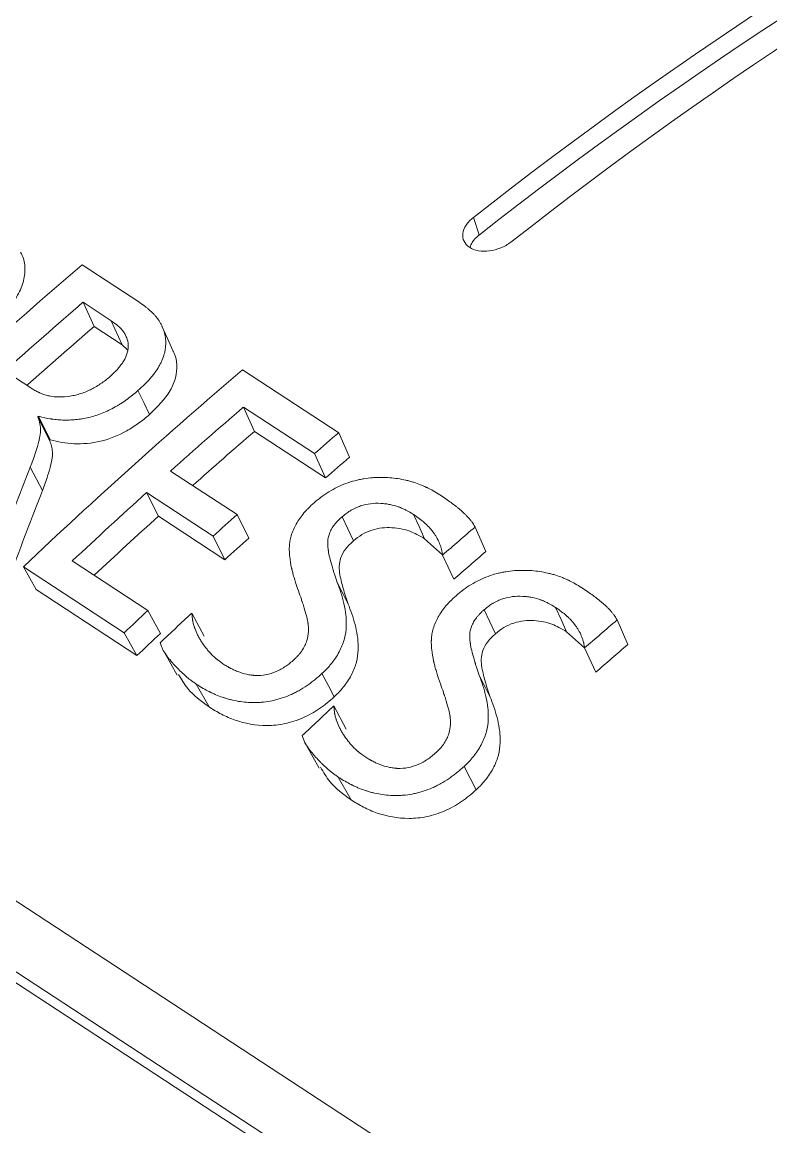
# Model space of a CAD drawing. Header units: inches. Extents: x 1531 to 2581, y 452 to 704.
# Drawn here: x 1723.27 to 1729.43, y 517.37 to 526.47 of the extents above; entities that cross this region are included whole.
import ezdxf

# ---------------------------------------------------------------- set-up
doc = ezdxf.new("R2010")
doc.units = ezdxf.units.IN
doc.header["$LTSCALE"] = 15

msp = doc.modelspace()

# ---------------------------------------------------------------- linework, layer by layer
at = {"color": 7, "linetype": 'Continuous', "lineweight": 15}
for p, q in [((1712.1553, 526.4684), (1731.3341, 513.9175)), ((1730.9937, 513.5582), (1711.8149, 526.1092)), ((1731.1157, 513.3878), (1711.9369, 525.9387)), ((1726.9816, 524.8596), (1727.0309, 524.7169)), ((1723.7605, 524.4705), (1724.2271, 524.1652)), ((1723.9991, 524.0107), (1723.7672, 524.1624)), ((1723.8583, 523.9623), (1723.7672, 524.1624)), ((1724.0902, 523.8105), (1723.8583, 523.9623)), ((1724.0902, 523.8105), (1723.9991, 524.0107)), ((1724.1343, 523.7717), (1724.0902, 523.8105)), ((1723.1245, 523.5974), (1723.3535, 523.4475)), ((1725.0809, 523.6065), (1725.8731, 523.0881)), ((1723.4003, 523.2235), (1723.4979, 523.0292)), ((1725.6722, 522.9157), (1725.0875, 523.2984)), ((1725.0875, 523.2984), (1725.1786, 523.0983)), ((1723.3944, 523.2183), (1723.4921, 523.0239)), ((1725.7633, 522.7156), (1725.1786, 523.0983)), ((1725.8731, 523.0881), (1725.9625, 522.8865)), ((1725.6722, 522.9157), (1725.7633, 522.7156)), ((1723.3331, 522.8033), (1723.4333, 522.6112)), ((1724.489, 522.7728), (1725.036, 522.4148)), ((1724.8378, 522.2368), (1724.2908, 522.5947)), ((1724.2908, 522.5947), (1724.3887, 522.4006)), ((1725.036, 522.4148), (1725.1322, 522.2191)), ((1724.9357, 522.0426), (1724.3887, 522.4006)), ((1727.0854, 522.1099), (1726.9957, 522.3113)), ((1724.8378, 522.2368), (1724.9357, 522.0426)), ((1726.7277, 522.0822), (1726.58, 522.2147)), ((1726.8201, 521.8815), (1726.7282, 522.0809)), ((1724.1063, 521.4408), (1723.2763, 521.9839)), ((1723.2763, 521.9839), (1723.3811, 521.7961)), ((1723.679, 522.0319), (1724.3014, 521.6245)), ((1724.211, 521.253), (1723.3811, 521.7961)), ((1724.3014, 521.6245), (1724.4045, 521.4352)), ((1724.7657, 521.4128), (1724.6637, 521.6032)), ((1728.2548, 521.3446), (1728.1652, 521.546)), ((1724.1063, 521.4408), (1724.211, 521.253)), ((1727.8971, 521.3169), (1727.7494, 521.4494)), ((1727.9896, 521.1162), (1727.8976, 521.3156)), ((1724.8052, 520.8297), (1724.7003, 521.0174)), ((1725.9351, 520.6475), (1725.8332, 520.8379)), ((1725.9747, 520.0644), (1725.8697, 520.2521))]:
    msp.add_line(p, q, dxfattribs=at)
at = {"color": 7, "linetype": 'Continuous', "lineweight": 15, "flags": 128}
for points in [[(1724.5081, 523.764), (1724.4629, 523.8652), (1724.4177, 523.9665)], [(1724.2201, 523.4351), (1724.2668, 523.336), (1724.3136, 523.237)], [(1723.4003, 523.2235), (1723.3995, 523.2229), (1723.3988, 523.2222), (1723.3981, 523.2216), (1723.3973, 523.2209), (1723.3966, 523.2202), (1723.3959, 523.2196), (1723.3952, 523.2189), (1723.3944, 523.2183)], [(1723.4979, 523.0292), (1723.4972, 523.0285), (1723.4964, 523.0278), (1723.4957, 523.0272), (1723.495, 523.0265), (1723.4943, 523.0259), (1723.4935, 523.0252), (1723.4928, 523.0246), (1723.4921, 523.0239)], [(1726.58, 522.2147), (1726.5345, 522.3148), (1726.4891, 522.415)], [(1725.9941, 522.1977), (1725.9475, 522.2969), (1725.9009, 522.3961)], [(1725.9578, 521.6598), (1725.9096, 521.7576), (1725.8615, 521.8554)], [(1727.1636, 521.4324), (1727.117, 521.5316), (1727.0704, 521.6308)], [(1727.7494, 521.4494), (1727.704, 521.5495), (1727.6585, 521.6497)], [(1724.4388, 521.2786), (1724.4908, 521.1849), (1724.5428, 521.0912)], [(1725.8361, 520.9135), (1725.7857, 521.0092), (1725.7353, 521.1049)], [(1727.1272, 520.8945), (1727.079, 520.9923), (1727.0309, 521.0901)], [(1725.6082, 520.5133), (1725.6602, 520.4196), (1725.7122, 520.3259)], [(1727.0056, 520.1482), (1726.9552, 520.2439), (1726.9047, 520.3396)]]:
    msp.add_lwpolyline(points, dxfattribs=at)
at = {"color": 7, "linetype": 'Continuous', "lineweight": 15}
for centre, radius, start, end in [((1748.8463, 497.0547), 35.372, 106.81765, 128.18004), ((1748.7707, 497.0708), 35.1699, 106.81766, 128.18004), ((1749.1556, 496.8523), 35.372, 106.81765, 128.18004), ((1754.1149, 488.8976), 46.7635, 130.47414, 133.44781), ((1754.0384, 489.087), 46.3318, 130.79531, 131.85355), ((1753.8526, 489.2076), 45.9081, 130.79517, 131.71123), ((1755.4353, 488.0336), 46.7635, 130.47414, 133.44781), ((1755.343, 488.2411), 46.3078, 130.79515, 131.78074), ((1755.1605, 488.3578), 45.8892, 130.79505, 131.63756), ((1755.5955, 488.2423), 45.8001, 130.46318, 130.79425), ((1755.4882, 488.2717), 45.4967, 130.46348, 130.79392), ((1755.9448, 487.5714), 47.2082, 132.10714, 133.11617), ((1756.1825, 487.5544), 46.7478, 131.77957, 132.10606), ((1755.7489, 487.7019), 46.7703, 132.10691, 132.98807), ((1756.8132, 487.4111), 45.9032, 130.50937, 130.95003), ((1756.0244, 487.6434), 46.3661, 131.77965, 132.10603), ((1756.6511, 487.5044), 45.5156, 130.50943, 130.95006), ((1756.8668, 486.8428), 47.6474, 133.11511, 133.43744), ((1757.0305, 486.7613), 47.5559, 132.89089, 133.32115), ((1757.9826, 486.6458), 45.9032, 130.50937, 130.95003), ((1756.6829, 486.9598), 47.2276, 133.11506, 133.43749), ((1757.8205, 486.7391), 45.5156, 130.50943, 130.95006), ((1758.1999, 485.996), 47.5559, 132.89089, 133.32115)]:
    msp.add_arc(centre, radius, start, end, dxfattribs=at)
for points, knots in [([(1726.9816, 524.8596), (1726.97, 524.8498), (1726.9468, 524.8303), (1726.9122, 524.7864), (1726.8888, 524.7278), (1726.899, 524.6622), (1726.9452, 524.6111), (1727.0205, 524.5827), (1727.1132, 524.5809), (1727.1934, 524.6023), (1727.2522, 524.6303), (1727.278, 524.6482), (1727.291, 524.6572)], [0, 0, 0, 0, 0.0630544, 0.1256976, 0.2502842, 0.375155, 0.5000259, 0.6248968, 0.7497676, 0.8740928, 0.9366151, 1, 1, 1, 1]), ([(1726.9555, 524.6128), (1726.9596, 524.627), (1726.9706, 524.6643), (1727.0079, 524.6968), (1727.0309, 524.7169)], [0, 0, 0, 0, 0.380702, 1, 1, 1, 1]), ([(1723.2521, 524.5745), (1723.2573, 524.5659), (1723.2809, 524.5266), (1723.293, 524.4423), (1723.2808, 524.3257), (1723.207, 524.1637), (1723.098, 524.0563), (1723.0254, 523.9847)], [0, 0, 0, 0, 0.052475, 0.239467, 0.429698, 0.620343, 1, 1, 1, 1]), ([(1724.2271, 524.1652), (1724.2452, 524.1528), (1724.2612, 524.1413), (1724.282, 524.1256), (1724.2884, 524.1206), (1724.2972, 524.1134), (1724.3, 524.1111), (1724.3041, 524.1077), (1724.3054, 524.1066), (1724.3079, 524.1044), (1724.3086, 524.1038), (1724.3241, 524.0901), (1724.3368, 524.0779), (1724.3541, 524.0596), (1724.3596, 524.0535), (1724.3699, 524.0413), (1724.3744, 524.0358), (1724.3895, 524.0158), (1724.3986, 524.0021), (1724.4106, 523.9808), (1724.4143, 523.9735), (1724.4213, 523.9589), (1724.4243, 523.9519), (1724.4337, 523.9279), (1724.4386, 523.9118), (1724.444, 523.8877), (1724.4454, 523.8796), (1724.4476, 523.8635), (1724.4483, 523.8562), (1724.4506, 523.8121), (1724.4468, 523.7768), (1724.4328, 523.7237), (1724.4268, 523.7059), (1724.4156, 523.6793), (1724.4115, 523.6704), (1724.4027, 523.6526), (1724.3976, 523.6432), (1724.3832, 523.6181), (1724.3721, 523.6012), (1724.3531, 523.5752), (1724.3464, 523.5665), (1724.3323, 523.549), (1724.3244, 523.5396), (1724.3096, 523.5227), (1724.302, 523.5144), (1724.2904, 523.5021), (1724.2865, 523.498), (1724.2805, 523.492), (1724.2786, 523.49), (1724.2746, 523.486), (1724.2719, 523.4834), (1724.2597, 523.4715), (1724.2429, 523.4558), (1724.2201, 523.4351)], [0, 0, 0, 0, 0.0625, 0.0625, 0.09375, 0.09375, 0.109375, 0.109375, 0.117188, 0.117188, 0.125, 0.125, 0.1875, 0.1875, 0.21875, 0.21875, 0.25, 0.25, 0.3125, 0.3125, 0.34375, 0.34375, 0.375, 0.375, 0.4375, 0.4375, 0.46875, 0.46875, 0.5, 0.5, 0.625, 0.625, 0.6875, 0.6875, 0.71875, 0.71875, 0.75, 0.75, 0.8125, 0.8125, 0.84375, 0.84375, 0.875, 0.875, 0.90625, 0.90625, 0.921875, 0.921875, 0.929688, 0.929688, 0.9375, 0.9375, 1, 1, 1, 1]), ([(1723.9991, 524.0107), (1724.0227, 523.9942), (1724.0402, 523.9811), (1724.0523, 523.9708), (1724.0537, 523.9696), (1724.0558, 523.9678), (1724.0568, 523.9669), (1724.0599, 523.9641), (1724.0619, 523.9623), (1724.0678, 523.9567), (1724.0716, 523.953), (1724.0825, 523.9416), (1724.0892, 523.9338), (1724.0982, 523.9218), (1724.1019, 523.9167), (1724.108, 523.9076), (1724.1108, 523.9029), (1724.1187, 523.889), (1724.1232, 523.8796), (1724.1342, 523.8512), (1724.1382, 523.8318), (1724.1393, 523.8069), (1724.1394, 523.8009), (1724.139, 523.7899), (1724.1385, 523.7844), (1724.1365, 523.7678), (1724.1343, 523.7567), (1724.1249, 523.7232), (1724.115, 523.7008), (1724.0948, 523.6669), (1724.088, 523.6569), (1724.0719, 523.6352), (1724.0631, 523.6243), (1724.0509, 523.6106), (1724.0496, 523.6091), (1724.0456, 523.6048), (1724.0435, 523.6025), (1724.037, 523.5957), (1724.0323, 523.5909), (1724.0171, 523.5759), (1724.0055, 523.565), (1723.9925, 523.5532)], [0, 0, 0, 0, 0.125, 0.125, 0.132812, 0.132812, 0.140625, 0.140625, 0.15625, 0.15625, 0.1875, 0.1875, 0.25, 0.25, 0.28125, 0.28125, 0.3125, 0.3125, 0.375, 0.375, 0.5, 0.5, 0.53125, 0.53125, 0.5625, 0.5625, 0.625, 0.625, 0.75, 0.75, 0.8125, 0.8125, 0.875, 0.875, 0.890625, 0.890625, 0.90625, 0.90625, 0.9375, 0.9375, 1, 1, 1, 1]), ([(1724.5059, 523.7629), (1724.5099, 523.7563), (1724.5307, 523.7216), (1724.5436, 523.6471), (1724.5346, 523.5426), (1724.4756, 523.3975), (1724.3785, 523.3013), (1724.3136, 523.237)], [0, 0, 0, 0, 0.045559, 0.23684, 0.429922, 0.61916, 1, 1, 1, 1]), ([(1723.9925, 523.5532), (1723.9771, 523.5399), (1723.9646, 523.5295), (1723.9527, 523.5201), (1723.9509, 523.5187), (1723.9452, 523.5144), (1723.9422, 523.5122), (1723.9332, 523.5055), (1723.9268, 523.5011), (1723.9068, 523.4874), (1723.8919, 523.4778), (1723.8642, 523.4611), (1723.8508, 523.4536), (1723.8251, 523.4405), (1723.8105, 523.4338), (1723.7812, 523.4217), (1723.7659, 523.4162), (1723.7342, 523.4059), (1723.72, 523.4019), (1723.69, 523.3946), (1723.675, 523.3915), (1723.6, 523.3794), (1723.5441, 523.3801), (1723.4832, 523.3924), (1723.4778, 523.3937), (1723.4657, 523.3968), (1723.4596, 523.3985), (1723.4413, 523.4042), (1723.4291, 523.4086), (1723.4138, 523.415), (1723.4122, 523.4157), (1723.4075, 523.4178), (1723.405, 523.419), (1723.3976, 523.4225), (1723.3925, 523.4251), (1723.3767, 523.4336), (1723.3654, 523.4401), (1723.3535, 523.4475)], [0, 0, 0, 0, 0.0625, 0.0625, 0.078125, 0.078125, 0.09375, 0.09375, 0.125, 0.125, 0.1875, 0.1875, 0.25, 0.25, 0.3125, 0.3125, 0.375, 0.375, 0.4375, 0.4375, 0.5, 0.5, 0.75, 0.75, 0.78125, 0.78125, 0.8125, 0.8125, 0.875, 0.875, 0.890625, 0.890625, 0.90625, 0.90625, 0.9375, 0.9375, 1, 1, 1, 1]), ([(1724.2201, 523.4351), (1724.2032, 523.4205), (1724.1873, 523.4073), (1724.1649, 523.3894), (1724.1577, 523.3838), (1724.1472, 523.3758), (1724.1438, 523.3732), (1724.1387, 523.3695), (1724.1371, 523.3683), (1724.1338, 523.3659), (1724.1326, 523.365), (1724.1136, 523.3514), (1724.097, 523.3401), (1724.0724, 523.3243), (1724.0642, 523.3192), (1724.0481, 523.3095), (1724.041, 523.3053), (1723.9966, 523.2804), (1723.9608, 523.2632), (1723.9066, 523.2416), (1723.8885, 523.235), (1723.852, 523.2233), (1723.8327, 523.218), (1723.7978, 523.2095), (1723.7797, 523.2058), (1723.7516, 523.2012), (1723.742, 523.1998), (1723.7226, 523.1973), (1723.7148, 523.1964), (1723.6892, 523.194), (1723.6716, 523.1929), (1723.6444, 523.1922), (1723.6352, 523.1921), (1723.6212, 523.1922), (1723.6165, 523.1922), (1723.607, 523.1924), (1723.6015, 523.1925), (1723.5811, 523.1932), (1723.5644, 523.1944), (1723.539, 523.1969), (1723.5305, 523.1979), (1723.5175, 523.1996), (1723.5132, 523.2002), (1723.5067, 523.2011), (1723.5045, 523.2014), (1723.5002, 523.2021), (1723.4974, 523.2026), (1723.4705, 523.2069), (1723.4387, 523.2138), (1723.4003, 523.2235)], [0, 0, 0, 0, 0.0625, 0.0625, 0.09375, 0.09375, 0.109375, 0.109375, 0.117188, 0.117188, 0.125, 0.125, 0.1875, 0.1875, 0.21875, 0.21875, 0.25, 0.25, 0.375, 0.375, 0.4375, 0.4375, 0.5, 0.5, 0.5625, 0.5625, 0.59375, 0.59375, 0.625, 0.625, 0.6875, 0.6875, 0.71875, 0.71875, 0.734375, 0.734375, 0.75, 0.75, 0.8125, 0.8125, 0.84375, 0.84375, 0.859375, 0.859375, 0.867188, 0.867188, 0.875, 0.875, 1, 1, 1, 1]), ([(1723.4979, 523.0292), (1723.5292, 523.0215), (1723.5919, 523.0061), (1723.727, 522.9924), (1723.9112, 523.0057), (1724.0962, 523.0808), (1724.2266, 523.1645), (1724.2846, 523.2128), (1724.3136, 523.237)], [0, 0, 0, 0, 0.125376, 0.250694, 0.500229, 0.7494, 0.874682, 1, 1, 1, 1]), ([(1723.3944, 523.2183), (1723.3983, 523.2085), (1723.4016, 523.1998), (1723.4056, 523.1884), (1723.4067, 523.1849), (1723.4082, 523.1799), (1723.4087, 523.1783), (1723.4095, 523.1753), (1723.4097, 523.1744), (1723.4121, 523.1648), (1723.4136, 523.1568), (1723.4153, 523.1445), (1723.4157, 523.1403), (1723.4165, 523.1319), (1723.4168, 523.127), (1723.4175, 523.1087), (1723.4167, 523.0926), (1723.4135, 523.0664), (1723.412, 523.0573), (1723.4094, 523.0432), (1723.4084, 523.0384), (1723.4069, 523.031), (1723.4063, 523.0285), (1723.4054, 523.0248), (1723.4052, 523.0235), (1723.4046, 523.021), (1723.4042, 523.0193), (1723.3912, 522.9657), (1723.3675, 522.894), (1723.3331, 522.8033)], [0, 0, 0, 0, 0.0625, 0.0625, 0.09375, 0.09375, 0.109375, 0.109375, 0.125, 0.125, 0.1875, 0.1875, 0.21875, 0.21875, 0.25, 0.25, 0.375, 0.375, 0.4375, 0.4375, 0.46875, 0.46875, 0.484375, 0.484375, 0.492188, 0.492188, 0.5, 0.5, 1, 1, 1, 1]), ([(1723.4333, 522.6112), (1723.448, 522.6516), (1723.4741, 522.7231), (1723.5062, 522.8297), (1723.5189, 522.9134), (1723.5099, 522.9791), (1723.498, 523.009), (1723.4921, 523.0239)], [0, 0, 0, 0, 0.282592, 0.500329, 0.749943, 0.874947, 1, 1, 1, 1]), ([(1725.6695, 522.5109), (1725.6824, 522.5217), (1725.6937, 522.5311), (1725.7084, 522.5431), (1725.713, 522.5467), (1725.7192, 522.5516), (1725.7212, 522.5531), (1725.725, 522.556), (1725.7261, 522.5569), (1725.7479, 522.5732), (1725.7699, 522.588), (1725.8379, 522.6295), (1725.8844, 522.6521), (1725.957, 522.6789), (1725.9815, 522.6866), (1726.0185, 522.6964), (1726.0309, 522.6994), (1726.0496, 522.7034), (1726.0559, 522.7047), (1726.0684, 522.707), (1726.0753, 522.7082), (1726.1037, 522.7129), (1726.1272, 522.7157), (1726.1636, 522.7184), (1726.176, 522.7191), (1726.1947, 522.7198), (1726.201, 522.7199), (1726.2137, 522.7201), (1726.2209, 522.7201), (1726.272, 522.72), (1726.3167, 522.7165), (1726.3827, 522.7064), (1726.4046, 522.7022), (1726.4371, 522.6947), (1726.4479, 522.692), (1726.464, 522.6876), (1726.4694, 522.6861), (1726.4801, 522.683), (1726.4862, 522.6811), (1726.5089, 522.674), (1726.5274, 522.6674), (1726.5559, 522.656), (1726.5655, 522.6519), (1726.58, 522.6455), (1726.5849, 522.6433), (1726.5923, 522.6399), (1726.5947, 522.6388), (1726.5997, 522.6364), (1726.6029, 522.6349), (1726.6325, 522.6206), (1726.6665, 522.6014), (1726.7065, 522.5763)], [0, 0, 0, 0, 0.03125, 0.03125, 0.046875, 0.046875, 0.054688, 0.054688, 0.0625, 0.0625, 0.125, 0.125, 0.25, 0.25, 0.3125, 0.3125, 0.34375, 0.34375, 0.359375, 0.359375, 0.375, 0.375, 0.4375, 0.4375, 0.46875, 0.46875, 0.484375, 0.484375, 0.5, 0.5, 0.625, 0.625, 0.6875, 0.6875, 0.71875, 0.71875, 0.734375, 0.734375, 0.75, 0.75, 0.8125, 0.8125, 0.84375, 0.84375, 0.859375, 0.859375, 0.867188, 0.867188, 0.875, 0.875, 1, 1, 1, 1]), ([(1725.5339, 521.8064), (1725.5226, 521.8392), (1725.5129, 521.8694), (1725.5007, 521.9109), (1725.4971, 521.9242), (1725.4921, 521.943), (1725.4906, 521.9491), (1725.4884, 521.9581), (1725.4877, 521.961), (1725.4867, 521.9654), (1725.4864, 521.9668), (1725.4857, 521.9697), (1725.4856, 521.9704), (1725.4778, 522.0057), (1725.4725, 522.0369), (1725.4679, 522.0809), (1725.4668, 522.0951), (1725.4661, 522.1157), (1725.466, 522.1225), (1725.466, 522.1324), (1725.466, 522.1357), (1725.4662, 522.1422), (1725.4662, 522.1446), (1725.4671, 522.1645), (1725.4687, 522.1801), (1725.4736, 522.2105), (1725.4768, 522.2244), (1725.4864, 522.2559), (1725.493, 522.2735), (1725.5067, 522.3054), (1725.5141, 522.3204), (1725.532, 522.352), (1725.5418, 522.3675), (1725.5631, 522.3978), (1725.5739, 522.4118), (1725.5933, 522.4347), (1725.5998, 522.4421), (1725.6097, 522.4529), (1725.6129, 522.4564), (1725.6179, 522.4616), (1725.6195, 522.4633), (1725.6228, 522.4667), (1725.6249, 522.4689), (1725.6357, 522.4798), (1725.6502, 522.4934), (1725.6695, 522.5109)], [0, 0, 0, 0, 0.125, 0.125, 0.1875, 0.1875, 0.21875, 0.21875, 0.234375, 0.234375, 0.242188, 0.242188, 0.25, 0.25, 0.375, 0.375, 0.4375, 0.4375, 0.46875, 0.46875, 0.484375, 0.484375, 0.5, 0.5, 0.5625, 0.5625, 0.625, 0.625, 0.6875, 0.6875, 0.75, 0.75, 0.8125, 0.8125, 0.875, 0.875, 0.90625, 0.90625, 0.921875, 0.921875, 0.929688, 0.929688, 0.9375, 0.9375, 1, 1, 1, 1]), ([(1726.4891, 522.415), (1726.4678, 522.4285), (1726.447, 522.4404), (1726.4166, 522.4558), (1726.4066, 522.4605), (1726.3918, 522.4669), (1726.3869, 522.469), (1726.3796, 522.4719), (1726.3772, 522.4728), (1726.3724, 522.4747), (1726.3705, 522.4754), (1726.3444, 522.4848), (1726.3205, 522.4915), (1726.2837, 522.4989), (1726.2713, 522.5009), (1726.2523, 522.5033), (1726.246, 522.504), (1726.2332, 522.5052), (1726.2276, 522.5056), (1726.1618, 522.5094), (1726.1069, 522.5027), (1726.0397, 522.4806), (1726.0262, 522.4753), (1726.0059, 522.466), (1725.9991, 522.4627), (1725.9889, 522.4573), (1725.9855, 522.4555), (1725.9787, 522.4517), (1725.9744, 522.4492), (1725.9522, 522.4362), (1725.9285, 522.419), (1725.9009, 522.3961)], [0, 0, 0, 0, 0.125, 0.125, 0.1875, 0.1875, 0.21875, 0.21875, 0.234375, 0.234375, 0.25, 0.25, 0.375, 0.375, 0.4375, 0.4375, 0.46875, 0.46875, 0.5, 0.5, 0.75, 0.75, 0.8125, 0.8125, 0.84375, 0.84375, 0.859375, 0.859375, 0.875, 0.875, 1, 1, 1, 1]), ([(1726.7065, 522.5763), (1726.7405, 522.5539), (1726.7711, 522.5326), (1726.8118, 522.5027), (1726.8246, 522.493), (1726.8424, 522.479), (1726.8481, 522.4744), (1726.8564, 522.4676), (1726.8591, 522.4654), (1726.8631, 522.4621), (1726.8644, 522.4609), (1726.867, 522.4587), (1726.8677, 522.4581), (1726.8839, 522.4442), (1726.897, 522.4324), (1726.9146, 522.4154), (1726.9202, 522.4099), (1726.9281, 522.4018), (1726.9306, 522.3991), (1726.9343, 522.3952), (1726.9356, 522.3939), (1726.9379, 522.3912), (1726.9388, 522.3904), (1726.9463, 522.3819), (1726.9519, 522.3754), (1726.9596, 522.3661), (1726.962, 522.3631), (1726.9666, 522.3572), (1726.9691, 522.3539), (1726.9778, 522.3421), (1726.9861, 522.3287), (1726.9957, 522.3113)], [0, 0, 0, 0, 0.25, 0.25, 0.375, 0.375, 0.4375, 0.4375, 0.46875, 0.46875, 0.484375, 0.484375, 0.5, 0.5, 0.625, 0.625, 0.6875, 0.6875, 0.71875, 0.71875, 0.734375, 0.734375, 0.75, 0.75, 0.8125, 0.8125, 0.84375, 0.84375, 0.875, 0.875, 1, 1, 1, 1]), ([(1726.7282, 522.0809), (1726.7264, 522.0925), (1726.7247, 522.1026), (1726.7222, 522.1155), (1726.7214, 522.1194), (1726.7203, 522.1248), (1726.7199, 522.1265), (1726.7191, 522.1297), (1726.7188, 522.1307), (1726.7164, 522.14), (1726.714, 522.1478), (1726.7097, 522.16), (1726.7082, 522.1642), (1726.7049, 522.1727), (1726.7028, 522.1777), (1726.6947, 522.1969), (1726.6871, 522.2121), (1726.6741, 522.2345), (1726.6695, 522.2419), (1726.6622, 522.2528), (1726.6597, 522.2565), (1726.6545, 522.2638), (1726.6516, 522.2677), (1726.6394, 522.284), (1726.6285, 522.2969), (1726.6104, 522.3163), (1726.604, 522.3228), (1726.5941, 522.3324), (1726.5908, 522.3356), (1726.5856, 522.3405), (1726.5839, 522.3421), (1726.5803, 522.3453), (1726.5781, 522.3473), (1726.5554, 522.3677), (1726.5262, 522.3898), (1726.4891, 522.415)], [0, 0, 0, 0, 0.0625, 0.0625, 0.09375, 0.09375, 0.109375, 0.109375, 0.125, 0.125, 0.1875, 0.1875, 0.21875, 0.21875, 0.25, 0.25, 0.375, 0.375, 0.4375, 0.4375, 0.46875, 0.46875, 0.5, 0.5, 0.625, 0.625, 0.6875, 0.6875, 0.71875, 0.71875, 0.734375, 0.734375, 0.75, 0.75, 1, 1, 1, 1]), ([(1725.9009, 522.3961), (1725.8932, 522.3891), (1725.8869, 522.3834), (1725.8798, 522.3768), (1725.878, 522.375), (1725.8727, 522.3698), (1725.8701, 522.3671), (1725.8623, 522.359), (1725.8572, 522.3534), (1725.8473, 522.342), (1725.842, 522.3355), (1725.829, 522.3188), (1725.8212, 522.3071), (1725.8109, 522.289), (1725.8077, 522.2828), (1725.8017, 522.2703), (1725.7987, 522.2633), (1725.7919, 522.2455), (1725.7884, 522.2336), (1725.7849, 522.2153), (1725.784, 522.2092), (1725.783, 522.2), (1725.7828, 522.1969), (1725.7825, 522.1908), (1725.7824, 522.1871), (1725.7822, 522.1746), (1725.7826, 522.1638), (1725.784, 522.1465), (1725.7846, 522.1405), (1725.7857, 522.1313), (1725.7861, 522.1282), (1725.7867, 522.1234), (1725.7869, 522.1218), (1725.7874, 522.1186), (1725.7877, 522.1164), (1725.7927, 522.0829), (1725.8028, 522.0405), (1725.82, 521.9815), (1725.822, 521.9748), (1725.8251, 521.9645), (1725.8258, 521.9622), (1725.8273, 521.9574), (1725.828, 521.955), (1725.8318, 521.9427), (1725.8351, 521.9325), (1725.8454, 521.9011), (1725.8531, 521.8789), (1725.8615, 521.8554)], [0, 0, 0, 0, 0.03125, 0.03125, 0.046875, 0.046875, 0.0625, 0.0625, 0.09375, 0.09375, 0.125, 0.125, 0.1875, 0.1875, 0.21875, 0.21875, 0.25, 0.25, 0.3125, 0.3125, 0.34375, 0.34375, 0.359375, 0.359375, 0.375, 0.375, 0.4375, 0.4375, 0.46875, 0.46875, 0.484375, 0.484375, 0.492188, 0.492188, 0.5, 0.5, 0.75, 0.75, 0.78125, 0.78125, 0.796875, 0.796875, 0.8125, 0.8125, 0.875, 0.875, 1, 1, 1, 1]), ([(1725.9941, 522.1977), (1726.0167, 522.2157), (1726.062, 522.2517), (1726.1721, 522.3014), (1726.3164, 522.3141), (1726.4369, 522.2874), (1726.5215, 522.25), (1726.5595, 522.227), (1726.58, 522.2147)], [0, 0, 0, 0, 0.12523, 0.250286, 0.498841, 0.74902, 0.864801, 1, 1, 1, 1]), ([(1725.9578, 521.6598), (1725.9425, 521.7036), (1725.913, 521.7882), (1725.8846, 521.8972), (1725.8737, 521.9867), (1725.8858, 522.06), (1725.9209, 522.1213), (1725.9598, 522.1665), (1725.9828, 522.1874), (1725.9941, 522.1977)], [0, 0, 0, 0, 0.259181, 0.500504, 0.625593, 0.750259, 0.87491, 0.938138, 1, 1, 1, 1]), ([(1726.839, 521.7456), (1726.8518, 521.7564), (1726.8631, 521.7658), (1726.8779, 521.7778), (1726.8824, 521.7814), (1726.8887, 521.7863), (1726.8906, 521.7878), (1726.8944, 521.7907), (1726.8955, 521.7916), (1726.9174, 521.8079), (1726.9393, 521.8226), (1727.0073, 521.8642), (1727.0539, 521.8868), (1727.1265, 521.9136), (1727.1509, 521.9213), (1727.1879, 521.9311), (1727.2003, 521.9341), (1727.2191, 521.9381), (1727.2253, 521.9394), (1727.2378, 521.9417), (1727.2447, 521.9429), (1727.2732, 521.9476), (1727.2967, 521.9504), (1727.3331, 521.9531), (1727.3454, 521.9538), (1727.3642, 521.9545), (1727.3705, 521.9546), (1727.3832, 521.9548), (1727.3903, 521.9548), (1727.4414, 521.9547), (1727.4861, 521.9512), (1727.5522, 521.9411), (1727.574, 521.9369), (1727.6065, 521.9294), (1727.6173, 521.9267), (1727.6334, 521.9223), (1727.6388, 521.9208), (1727.6495, 521.9177), (1727.6556, 521.9158), (1727.6783, 521.9087), (1727.6969, 521.9021), (1727.7253, 521.8907), (1727.7349, 521.8866), (1727.7495, 521.8802), (1727.7544, 521.878), (1727.7617, 521.8746), (1727.7642, 521.8735), (1727.7691, 521.8711), (1727.7723, 521.8696), (1727.8019, 521.8553), (1727.8359, 521.8361), (1727.876, 521.811)], [0, 0, 0, 0, 0.03125, 0.03125, 0.046875, 0.046875, 0.054688, 0.054688, 0.0625, 0.0625, 0.125, 0.125, 0.25, 0.25, 0.3125, 0.3125, 0.34375, 0.34375, 0.359375, 0.359375, 0.375, 0.375, 0.4375, 0.4375, 0.46875, 0.46875, 0.484375, 0.484375, 0.5, 0.5, 0.625, 0.625, 0.6875, 0.6875, 0.71875, 0.71875, 0.734375, 0.734375, 0.75, 0.75, 0.8125, 0.8125, 0.84375, 0.84375, 0.859375, 0.859375, 0.867188, 0.867188, 0.875, 0.875, 1, 1, 1, 1]), ([(1725.508, 521.2225), (1725.5161, 521.2302), (1725.523, 521.2371), (1725.5317, 521.246), (1725.5344, 521.2488), (1725.5379, 521.2525), (1725.539, 521.2537), (1725.5411, 521.256), (1725.5417, 521.2566), (1725.5482, 521.264), (1725.5533, 521.27), (1725.563, 521.2827), (1725.5681, 521.2899), (1725.5805, 521.3085), (1725.5878, 521.3213), (1725.5972, 521.3412), (1725.6001, 521.348), (1725.6054, 521.3617), (1725.6081, 521.3696), (1725.6176, 521.4009), (1725.6221, 521.4262), (1725.6243, 521.4646), (1725.6242, 521.4775), (1725.623, 521.497), (1725.6224, 521.5035), (1725.6212, 521.5133), (1725.6207, 521.5165), (1725.62, 521.5214), (1725.6197, 521.5231), (1725.6192, 521.5264), (1725.6188, 521.5286), (1725.6126, 521.5624), (1725.6006, 521.6074), (1725.5801, 521.6715), (1725.5777, 521.6788), (1725.5741, 521.6901), (1725.5734, 521.6921), (1725.5718, 521.6968), (1725.571, 521.6992), (1725.567, 521.7113), (1725.5635, 521.7216), (1725.5522, 521.7545), (1725.5436, 521.7792), (1725.5339, 521.8064)], [0, 0, 0, 0, 0.03125, 0.03125, 0.046875, 0.046875, 0.054688, 0.054688, 0.0625, 0.0625, 0.09375, 0.09375, 0.125, 0.125, 0.1875, 0.1875, 0.21875, 0.21875, 0.25, 0.25, 0.375, 0.375, 0.4375, 0.4375, 0.46875, 0.46875, 0.484375, 0.484375, 0.492188, 0.492188, 0.5, 0.5, 0.75, 0.75, 0.78125, 0.78125, 0.796875, 0.796875, 0.8125, 0.8125, 0.875, 0.875, 1, 1, 1, 1]), ([(1725.8615, 521.8554), (1725.8686, 521.8366), (1725.8743, 521.8212), (1725.8796, 521.8064), (1725.8805, 521.8036), (1725.8823, 521.7986), (1725.8835, 521.7951), (1725.887, 521.7845), (1725.8894, 521.7774), (1725.8961, 521.7558), (1725.9004, 521.7413), (1725.9064, 521.7191), (1725.9083, 521.7117), (1725.9121, 521.6967), (1725.9137, 521.6898), (1725.9232, 521.6487), (1725.9287, 521.6168), (1725.9335, 521.5702), (1725.9346, 521.5549), (1725.9354, 521.5322), (1725.9355, 521.5247), (1725.9355, 521.5136), (1725.9355, 521.5099), (1725.9353, 521.5025), (1725.9352, 521.4995), (1725.9338, 521.4609), (1725.9288, 521.4272), (1725.9157, 521.3772), (1725.9104, 521.3606), (1725.8979, 521.3278), (1725.8912, 521.3123), (1725.8657, 521.2611), (1725.8451, 521.2286), (1725.814, 521.1885), (1725.8075, 521.1806), (1725.7975, 521.1688), (1725.7941, 521.165), (1725.789, 521.1592), (1725.7872, 521.1572), (1725.7837, 521.1534), (1725.7814, 521.1509), (1725.7704, 521.1391), (1725.7554, 521.1243), (1725.7353, 521.1049)], [0, 0, 0, 0, 0.0625, 0.0625, 0.078125, 0.078125, 0.09375, 0.09375, 0.125, 0.125, 0.1875, 0.1875, 0.21875, 0.21875, 0.25, 0.25, 0.375, 0.375, 0.4375, 0.4375, 0.46875, 0.46875, 0.484375, 0.484375, 0.5, 0.5, 0.625, 0.625, 0.6875, 0.6875, 0.75, 0.75, 0.875, 0.875, 0.90625, 0.90625, 0.921875, 0.921875, 0.929688, 0.929688, 0.9375, 0.9375, 1, 1, 1, 1]), ([(1727.876, 521.811), (1727.91, 521.7886), (1727.9405, 521.7673), (1727.9813, 521.7374), (1727.994, 521.7277), (1728.0118, 521.7137), (1728.0176, 521.7091), (1728.0258, 521.7023), (1728.0285, 521.7001), (1728.0325, 521.6968), (1728.0338, 521.6956), (1728.0364, 521.6934), (1728.0372, 521.6928), (1728.0533, 521.6789), (1728.0664, 521.6671), (1728.0841, 521.6501), (1728.0897, 521.6446), (1728.0975, 521.6365), (1728.1001, 521.6338), (1728.1038, 521.6299), (1728.105, 521.6286), (1728.1074, 521.6259), (1728.1082, 521.6251), (1728.1158, 521.6166), (1728.1214, 521.6101), (1728.129, 521.6008), (1728.1314, 521.5978), (1728.136, 521.5919), (1728.1385, 521.5886), (1728.1473, 521.5768), (1728.1556, 521.5634), (1728.1652, 521.546)], [0, 0, 0, 0, 0.25, 0.25, 0.375, 0.375, 0.4375, 0.4375, 0.46875, 0.46875, 0.484375, 0.484375, 0.5, 0.5, 0.625, 0.625, 0.6875, 0.6875, 0.71875, 0.71875, 0.734375, 0.734375, 0.75, 0.75, 0.8125, 0.8125, 0.84375, 0.84375, 0.875, 0.875, 1, 1, 1, 1]), ([(1726.7033, 521.0411), (1726.6921, 521.0739), (1726.6824, 521.1041), (1726.6702, 521.1456), (1726.6665, 521.1589), (1726.6616, 521.1777), (1726.66, 521.1838), (1726.6579, 521.1928), (1726.6572, 521.1957), (1726.6562, 521.2001), (1726.6558, 521.2015), (1726.6552, 521.2044), (1726.655, 521.2051), (1726.6472, 521.2404), (1726.642, 521.2716), (1726.6373, 521.3156), (1726.6363, 521.3298), (1726.6355, 521.3504), (1726.6354, 521.3572), (1726.6354, 521.3671), (1726.6355, 521.3704), (1726.6356, 521.3769), (1726.6357, 521.3793), (1726.6365, 521.3992), (1726.6381, 521.4148), (1726.6431, 521.4452), (1726.6462, 521.4591), (1726.6559, 521.4906), (1726.6624, 521.5082), (1726.6761, 521.5401), (1726.6835, 521.5551), (1726.7014, 521.5867), (1726.7112, 521.6022), (1726.7325, 521.6325), (1726.7433, 521.6465), (1726.7628, 521.6694), (1726.7693, 521.6768), (1726.7791, 521.6876), (1726.7824, 521.6911), (1726.7873, 521.6963), (1726.789, 521.698), (1726.7923, 521.7014), (1726.7944, 521.7036), (1726.8051, 521.7145), (1726.8196, 521.7281), (1726.839, 521.7456)], [0, 0, 0, 0, 0.125, 0.125, 0.1875, 0.1875, 0.21875, 0.21875, 0.234375, 0.234375, 0.242188, 0.242188, 0.25, 0.25, 0.375, 0.375, 0.4375, 0.4375, 0.46875, 0.46875, 0.484375, 0.484375, 0.5, 0.5, 0.5625, 0.5625, 0.625, 0.625, 0.6875, 0.6875, 0.75, 0.75, 0.8125, 0.8125, 0.875, 0.875, 0.90625, 0.90625, 0.921875, 0.921875, 0.929688, 0.929688, 0.9375, 0.9375, 1, 1, 1, 1]), ([(1727.6585, 521.6497), (1727.6372, 521.6632), (1727.6164, 521.6751), (1727.586, 521.6905), (1727.576, 521.6952), (1727.5613, 521.7016), (1727.5564, 521.7037), (1727.5491, 521.7066), (1727.5466, 521.7075), (1727.5418, 521.7094), (1727.5399, 521.7101), (1727.5139, 521.7195), (1727.49, 521.7262), (1727.4532, 521.7336), (1727.4407, 521.7356), (1727.4218, 521.738), (1727.4154, 521.7387), (1727.4026, 521.7399), (1727.397, 521.7403), (1727.3313, 521.7441), (1727.2763, 521.7374), (1727.2091, 521.7153), (1727.1957, 521.71), (1727.1753, 521.7007), (1727.1686, 521.6974), (1727.1584, 521.692), (1727.155, 521.6902), (1727.1482, 521.6864), (1727.1438, 521.6839), (1727.1216, 521.6709), (1727.098, 521.6537), (1727.0704, 521.6308)], [0, 0, 0, 0, 0.125, 0.125, 0.1875, 0.1875, 0.21875, 0.21875, 0.234375, 0.234375, 0.25, 0.25, 0.375, 0.375, 0.4375, 0.4375, 0.46875, 0.46875, 0.5, 0.5, 0.75, 0.75, 0.8125, 0.8125, 0.84375, 0.84375, 0.859375, 0.859375, 0.875, 0.875, 1, 1, 1, 1]), ([(1724.6637, 521.6032), (1724.6647, 521.5889), (1724.6657, 521.5764), (1724.6674, 521.5604), (1724.668, 521.5555), (1724.6689, 521.5488), (1724.6692, 521.5467), (1724.6698, 521.5427), (1724.67, 521.5414), (1724.6723, 521.5294), (1724.6746, 521.5196), (1724.6788, 521.5045), (1724.6803, 521.4993), (1724.6828, 521.4916), (1724.6836, 521.4889), (1724.6854, 521.4837), (1724.6865, 521.4806), (1724.6939, 521.4601), (1724.7018, 521.4418), (1724.7157, 521.414), (1724.7206, 521.4047), (1724.7286, 521.3907), (1724.7313, 521.386), (1724.7369, 521.3767), (1724.74, 521.3716), (1724.7538, 521.35), (1724.7657, 521.3331), (1724.7849, 521.3085), (1724.7916, 521.3004), (1724.8019, 521.2884), (1724.8054, 521.2845), (1724.8125, 521.2766), (1724.8158, 521.2731), (1724.8279, 521.2603), (1724.8357, 521.2524), (1724.8473, 521.2415), (1724.8511, 521.238), (1724.8568, 521.233), (1724.8586, 521.2313), (1724.8624, 521.2281), (1724.8647, 521.2262), (1724.877, 521.2159), (1724.8945, 521.203), (1724.9184, 521.1862)], [0, 0, 0, 0, 0.0625, 0.0625, 0.09375, 0.09375, 0.109375, 0.109375, 0.125, 0.125, 0.1875, 0.1875, 0.21875, 0.21875, 0.234375, 0.234375, 0.25, 0.25, 0.375, 0.375, 0.4375, 0.4375, 0.46875, 0.46875, 0.5, 0.5, 0.625, 0.625, 0.6875, 0.6875, 0.71875, 0.71875, 0.75, 0.75, 0.8125, 0.8125, 0.84375, 0.84375, 0.859375, 0.859375, 0.875, 0.875, 1, 1, 1, 1]), ([(1725.8361, 520.9135), (1725.8513, 520.9281), (1725.8816, 520.9573), (1725.9344, 521.0195), (1725.9856, 521.1012), (1726.0231, 521.2023), (1726.0404, 521.334), (1726.0219, 521.4581), (1725.9896, 521.5752), (1725.9683, 521.6317), (1725.9578, 521.6598)], [0, 0, 0, 0, 0.062552, 0.125085, 0.24997, 0.371966, 0.499891, 0.749748, 0.875402, 1, 1, 1, 1]), ([(1727.0704, 521.6308), (1727.0626, 521.6238), (1727.0564, 521.6181), (1727.0493, 521.6115), (1727.0474, 521.6097), (1727.0421, 521.6045), (1727.0395, 521.6018), (1727.0317, 521.5937), (1727.0267, 521.5881), (1727.0167, 521.5767), (1727.0115, 521.5702), (1726.9984, 521.5535), (1726.9906, 521.5418), (1726.9803, 521.5237), (1726.9771, 521.5175), (1726.9712, 521.505), (1726.9682, 521.498), (1726.9613, 521.4802), (1726.9578, 521.4683), (1726.9543, 521.45), (1726.9534, 521.4439), (1726.9525, 521.4347), (1726.9522, 521.4316), (1726.9519, 521.4255), (1726.9518, 521.4218), (1726.9517, 521.4093), (1726.9521, 521.3985), (1726.9535, 521.3812), (1726.9541, 521.3752), (1726.9551, 521.366), (1726.9555, 521.3629), (1726.9562, 521.3581), (1726.9564, 521.3565), (1726.9568, 521.3533), (1726.9572, 521.3511), (1726.9622, 521.3176), (1726.9722, 521.2752), (1726.9894, 521.2162), (1726.9914, 521.2095), (1726.9945, 521.1992), (1726.9952, 521.1969), (1726.9967, 521.1921), (1726.9975, 521.1897), (1727.0013, 521.1774), (1727.0045, 521.1672), (1727.0149, 521.1358), (1727.0225, 521.1136), (1727.0309, 521.0901)], [0, 0, 0, 0, 0.03125, 0.03125, 0.046875, 0.046875, 0.0625, 0.0625, 0.09375, 0.09375, 0.125, 0.125, 0.1875, 0.1875, 0.21875, 0.21875, 0.25, 0.25, 0.3125, 0.3125, 0.34375, 0.34375, 0.359375, 0.359375, 0.375, 0.375, 0.4375, 0.4375, 0.46875, 0.46875, 0.484375, 0.484375, 0.492188, 0.492188, 0.5, 0.5, 0.75, 0.75, 0.78125, 0.78125, 0.796875, 0.796875, 0.8125, 0.8125, 0.875, 0.875, 1, 1, 1, 1]), ([(1727.8976, 521.3156), (1727.8959, 521.3272), (1727.8941, 521.3373), (1727.8917, 521.3502), (1727.8909, 521.3541), (1727.8897, 521.3595), (1727.8893, 521.3612), (1727.8886, 521.3644), (1727.8883, 521.3654), (1727.8858, 521.3747), (1727.8834, 521.3825), (1727.8791, 521.3947), (1727.8776, 521.3989), (1727.8743, 521.4074), (1727.8723, 521.4124), (1727.8642, 521.4316), (1727.8566, 521.4468), (1727.8436, 521.4692), (1727.8389, 521.4766), (1727.8316, 521.4875), (1727.8291, 521.4912), (1727.824, 521.4985), (1727.8211, 521.5024), (1727.8088, 521.5187), (1727.7979, 521.5316), (1727.7798, 521.551), (1727.7735, 521.5575), (1727.7636, 521.5671), (1727.7602, 521.5703), (1727.755, 521.5752), (1727.7533, 521.5768), (1727.7498, 521.58), (1727.7476, 521.582), (1727.7248, 521.6024), (1727.6956, 521.6245), (1727.6585, 521.6497)], [0, 0, 0, 0, 0.0625, 0.0625, 0.09375, 0.09375, 0.109375, 0.109375, 0.125, 0.125, 0.1875, 0.1875, 0.21875, 0.21875, 0.25, 0.25, 0.375, 0.375, 0.4375, 0.4375, 0.46875, 0.46875, 0.5, 0.5, 0.625, 0.625, 0.6875, 0.6875, 0.71875, 0.71875, 0.734375, 0.734375, 0.75, 0.75, 1, 1, 1, 1]), ([(1727.1636, 521.4324), (1727.1862, 521.4504), (1727.2314, 521.4864), (1727.3415, 521.5361), (1727.4858, 521.5488), (1727.6063, 521.5221), (1727.691, 521.4847), (1727.729, 521.4617), (1727.7494, 521.4494)], [0, 0, 0, 0, 0.12523, 0.250286, 0.498841, 0.74902, 0.864801, 1, 1, 1, 1]), ([(1727.1272, 520.8945), (1727.1119, 520.9383), (1727.0825, 521.0229), (1727.054, 521.1319), (1727.0431, 521.2214), (1727.0552, 521.2947), (1727.0904, 521.356), (1727.1293, 521.4012), (1727.1522, 521.4221), (1727.1636, 521.4324)], [0, 0, 0, 0, 0.259181, 0.500504, 0.625593, 0.750259, 0.87491, 0.938138, 1, 1, 1, 1]), ([(1724.7003, 521.0174), (1724.6897, 521.0247), (1724.6804, 521.0313), (1724.6683, 521.0399), (1724.6646, 521.0426), (1724.6579, 521.0475), (1724.6553, 521.0494), (1724.6456, 521.0569), (1724.6386, 521.0625), (1724.6274, 521.0719), (1724.6235, 521.0752), (1724.6176, 521.0803), (1724.6155, 521.0821), (1724.6114, 521.0856), (1724.609, 521.0878), (1724.593, 521.102), (1724.579, 521.115), (1724.5584, 521.1352), (1724.5516, 521.142), (1724.5414, 521.1524), (1724.5381, 521.1559), (1724.5314, 521.1629), (1724.5286, 521.1659), (1724.5094, 521.1864), (1724.4958, 521.2019), (1724.4777, 521.2239), (1724.4721, 521.231), (1724.4643, 521.2413), (1724.4617, 521.2447), (1724.4581, 521.2497), (1724.457, 521.2514), (1724.4552, 521.2538), (1724.4547, 521.2546), (1724.4535, 521.2563), (1724.4533, 521.2567), (1724.4393, 521.2771), (1724.4292, 521.2936), (1724.4163, 521.3183), (1724.4097, 521.3361), (1724.403, 521.3592)], [0, 0, 0, 0, 0.0625, 0.0625, 0.09375, 0.09375, 0.125, 0.125, 0.1875, 0.1875, 0.21875, 0.21875, 0.234375, 0.234375, 0.25, 0.25, 0.375, 0.375, 0.4375, 0.4375, 0.46875, 0.46875, 0.5, 0.5, 0.625, 0.625, 0.6875, 0.6875, 0.71875, 0.71875, 0.734375, 0.734375, 0.742188, 0.742188, 0.75, 0.75, 0.875, 0.875, 1, 1, 1, 1]), ([(1724.9184, 521.1862), (1724.9308, 521.1784), (1724.9419, 521.1716), (1724.9565, 521.1628), (1724.9611, 521.1602), (1724.9674, 521.1565), (1724.9694, 521.1554), (1724.9733, 521.1532), (1724.9745, 521.1526), (1724.9867, 521.1461), (1724.9969, 521.141), (1725.0129, 521.1337), (1725.0183, 521.1313), (1725.0294, 521.1266), (1725.0346, 521.1244), (1725.0661, 521.1121), (1725.0909, 521.1044), (1725.1276, 521.0963), (1725.1398, 521.0941), (1725.1579, 521.0917), (1725.164, 521.091), (1725.173, 521.0903), (1725.176, 521.09), (1725.182, 521.0896), (1725.1843, 521.0895), (1725.2464, 521.0869), (1725.3037, 521.098), (1725.3709, 521.1273), (1725.3843, 521.1339), (1725.4043, 521.145), (1725.411, 521.1489), (1725.421, 521.1551), (1725.4243, 521.1572), (1725.431, 521.1615), (1725.4352, 521.1643), (1725.4574, 521.1792), (1725.4808, 521.1981), (1725.508, 521.2225)], [0, 0, 0, 0, 0.0625, 0.0625, 0.09375, 0.09375, 0.109375, 0.109375, 0.125, 0.125, 0.1875, 0.1875, 0.21875, 0.21875, 0.25, 0.25, 0.375, 0.375, 0.4375, 0.4375, 0.46875, 0.46875, 0.484375, 0.484375, 0.5, 0.5, 0.75, 0.75, 0.8125, 0.8125, 0.84375, 0.84375, 0.859375, 0.859375, 0.875, 0.875, 1, 1, 1, 1]), ([(1724.8052, 520.8297), (1724.7412, 520.8767), (1724.6379, 520.9524), (1724.5773, 521.058), (1724.5543, 521.098)], [0, 0, 0, 0, 0.620363, 1, 1, 1, 1]), ([(1725.7353, 521.1049), (1725.7224, 521.0935), (1725.711, 521.0836), (1725.6962, 521.0708), (1725.6917, 521.067), (1725.6855, 521.0617), (1725.6835, 521.0601), (1725.6807, 521.0577), (1725.6797, 521.057), (1725.678, 521.0555), (1725.6775, 521.0552), (1725.666, 521.0458), (1725.6556, 521.0377), (1725.6345, 521.022), (1725.6245, 521.0148), (1725.5898, 520.9912), (1725.5667, 520.9768), (1725.5319, 520.9574), (1725.5203, 520.9513), (1725.4971, 520.9397), (1725.4861, 520.9345), (1725.4495, 520.9186), (1725.4249, 520.9092), (1725.3877, 520.8972), (1725.3753, 520.8936), (1725.3504, 520.8869), (1725.3369, 520.8837), (1725.3021, 520.8763), (1725.2784, 520.8726), (1725.2417, 520.8687), (1725.2293, 520.8677), (1725.2105, 520.8666), (1725.2042, 520.8663), (1725.1947, 520.866), (1725.1915, 520.8659), (1725.1851, 520.8658), (1725.1813, 520.8657), (1725.1359, 520.8652), (1725.0927, 520.8686), (1725.027, 520.8796), (1725.0051, 520.8842), (1724.9719, 520.8926), (1724.9608, 520.8956), (1724.9441, 520.9005), (1724.9385, 520.9023), (1724.9302, 520.9049), (1724.9274, 520.9058), (1724.9218, 520.9076), (1724.9184, 520.9088), (1724.8988, 520.9154), (1724.8806, 520.9223), (1724.8524, 520.9344), (1724.8428, 520.9387), (1724.8281, 520.9456), (1724.8232, 520.9479), (1724.8157, 520.9516), (1724.8132, 520.9528), (1724.8095, 520.9547), (1724.8082, 520.9553), (1724.8057, 520.9566), (1724.804, 520.9574), (1724.7764, 520.9714), (1724.7421, 520.9912), (1724.7003, 521.0174)], [0, 0, 0, 0, 0.03125, 0.03125, 0.046875, 0.046875, 0.054688, 0.054688, 0.058594, 0.058594, 0.0625, 0.0625, 0.09375, 0.09375, 0.125, 0.125, 0.1875, 0.1875, 0.21875, 0.21875, 0.25, 0.25, 0.3125, 0.3125, 0.34375, 0.34375, 0.375, 0.375, 0.4375, 0.4375, 0.46875, 0.46875, 0.484375, 0.484375, 0.492188, 0.492188, 0.5, 0.5, 0.625, 0.625, 0.6875, 0.6875, 0.71875, 0.71875, 0.734375, 0.734375, 0.742188, 0.742188, 0.75, 0.75, 0.8125, 0.8125, 0.84375, 0.84375, 0.859375, 0.859375, 0.867188, 0.867188, 0.871094, 0.871094, 0.875, 0.875, 1, 1, 1, 1]), ([(1726.6775, 520.4572), (1726.6855, 520.4649), (1726.6924, 520.4718), (1726.7012, 520.4807), (1726.7038, 520.4835), (1726.7074, 520.4872), (1726.7085, 520.4884), (1726.7106, 520.4907), (1726.7112, 520.4913), (1726.7177, 520.4987), (1726.7227, 520.5047), (1726.7325, 520.5174), (1726.7376, 520.5246), (1726.75, 520.5432), (1726.7572, 520.556), (1726.7667, 520.5759), (1726.7695, 520.5827), (1726.7749, 520.5964), (1726.7775, 520.6043), (1726.787, 520.6356), (1726.7916, 520.6609), (1726.7937, 520.6993), (1726.7937, 520.7122), (1726.7924, 520.7317), (1726.7918, 520.7382), (1726.7906, 520.748), (1726.7902, 520.7512), (1726.7894, 520.7561), (1726.7891, 520.7578), (1726.7886, 520.7611), (1726.7882, 520.7633), (1726.7821, 520.7971), (1726.77, 520.8421), (1726.7496, 520.9062), (1726.7472, 520.9135), (1726.7435, 520.9248), (1726.7428, 520.9268), (1726.7413, 520.9315), (1726.7405, 520.9339), (1726.7364, 520.946), (1726.7329, 520.9563), (1726.7216, 520.9892), (1726.713, 521.0139), (1726.7033, 521.0411)], [0, 0, 0, 0, 0.03125, 0.03125, 0.046875, 0.046875, 0.054688, 0.054688, 0.0625, 0.0625, 0.09375, 0.09375, 0.125, 0.125, 0.1875, 0.1875, 0.21875, 0.21875, 0.25, 0.25, 0.375, 0.375, 0.4375, 0.4375, 0.46875, 0.46875, 0.484375, 0.484375, 0.492188, 0.492188, 0.5, 0.5, 0.75, 0.75, 0.78125, 0.78125, 0.796875, 0.796875, 0.8125, 0.8125, 0.875, 0.875, 1, 1, 1, 1]), ([(1727.0309, 521.0901), (1727.038, 521.0713), (1727.0437, 521.0559), (1727.049, 521.0411), (1727.05, 521.0383), (1727.0517, 521.0333), (1727.0529, 521.0298), (1727.0565, 521.0192), (1727.0588, 521.0121), (1727.0656, 520.9905), (1727.0698, 520.976), (1727.0758, 520.9538), (1727.0778, 520.9464), (1727.0815, 520.9314), (1727.0832, 520.9245), (1727.0927, 520.8834), (1727.0981, 520.8515), (1727.103, 520.8049), (1727.104, 520.7896), (1727.1048, 520.7669), (1727.105, 520.7594), (1727.105, 520.7483), (1727.1049, 520.7446), (1727.1048, 520.7372), (1727.1047, 520.7342), (1727.1032, 520.6956), (1727.0982, 520.6619), (1727.0851, 520.6119), (1727.0798, 520.5953), (1727.0674, 520.5625), (1727.0606, 520.547), (1727.0351, 520.4958), (1727.0146, 520.4633), (1726.9834, 520.4232), (1726.977, 520.4153), (1726.967, 520.4035), (1726.9636, 520.3997), (1726.9584, 520.3939), (1726.9567, 520.3919), (1726.9532, 520.3881), (1726.9508, 520.3856), (1726.9398, 520.3738), (1726.9249, 520.359), (1726.9047, 520.3396)], [0, 0, 0, 0, 0.0625, 0.0625, 0.078125, 0.078125, 0.09375, 0.09375, 0.125, 0.125, 0.1875, 0.1875, 0.21875, 0.21875, 0.25, 0.25, 0.375, 0.375, 0.4375, 0.4375, 0.46875, 0.46875, 0.484375, 0.484375, 0.5, 0.5, 0.625, 0.625, 0.6875, 0.6875, 0.75, 0.75, 0.875, 0.875, 0.90625, 0.90625, 0.921875, 0.921875, 0.929688, 0.929688, 0.9375, 0.9375, 1, 1, 1, 1]), ([(1724.8052, 520.8297), (1724.8388, 520.8092), (1724.906, 520.768), (1725.056, 520.703), (1725.2322, 520.6682), (1725.4282, 520.6866), (1725.5784, 520.7343), (1725.6946, 520.8), (1725.7784, 520.8624), (1725.8169, 520.8964), (1725.8361, 520.9135)], [0, 0, 0, 0, 0.125276, 0.250508, 0.499904, 0.624909, 0.749811, 0.874738, 0.937355, 1, 1, 1, 1]), ([(1727.0056, 520.1482), (1727.0207, 520.1628), (1727.051, 520.192), (1727.1038, 520.2542), (1727.1551, 520.3359), (1727.1926, 520.437), (1727.2098, 520.5687), (1727.1913, 520.6928), (1727.1591, 520.8099), (1727.1378, 520.8664), (1727.1272, 520.8945)], [0, 0, 0, 0, 0.062552, 0.125085, 0.24997, 0.371966, 0.499891, 0.749748, 0.875402, 1, 1, 1, 1]), ([(1725.8332, 520.8379), (1725.8341, 520.8236), (1725.8351, 520.8111), (1725.8368, 520.7951), (1725.8374, 520.7902), (1725.8383, 520.7835), (1725.8386, 520.7814), (1725.8393, 520.7774), (1725.8395, 520.7761), (1725.8417, 520.7641), (1725.844, 520.7543), (1725.8482, 520.7392), (1725.8497, 520.734), (1725.8522, 520.7263), (1725.8531, 520.7236), (1725.8549, 520.7184), (1725.8559, 520.7153), (1725.8633, 520.6948), (1725.8712, 520.6765), (1725.8851, 520.6487), (1725.8901, 520.6394), (1725.898, 520.6254), (1725.9007, 520.6207), (1725.9064, 520.6114), (1725.9095, 520.6063), (1725.9232, 520.5847), (1725.9351, 520.5678), (1725.9544, 520.5432), (1725.961, 520.5351), (1725.9714, 520.5231), (1725.9749, 520.5192), (1725.982, 520.5113), (1725.9852, 520.5078), (1725.9973, 520.495), (1726.0052, 520.4871), (1726.0167, 520.4762), (1726.0205, 520.4727), (1726.0262, 520.4677), (1726.0281, 520.466), (1726.0318, 520.4628), (1726.0341, 520.4609), (1726.0465, 520.4506), (1726.0639, 520.4377), (1726.0878, 520.4209)], [0, 0, 0, 0, 0.0625, 0.0625, 0.09375, 0.09375, 0.109375, 0.109375, 0.125, 0.125, 0.1875, 0.1875, 0.21875, 0.21875, 0.234375, 0.234375, 0.25, 0.25, 0.375, 0.375, 0.4375, 0.4375, 0.46875, 0.46875, 0.5, 0.5, 0.625, 0.625, 0.6875, 0.6875, 0.71875, 0.71875, 0.75, 0.75, 0.8125, 0.8125, 0.84375, 0.84375, 0.859375, 0.859375, 0.875, 0.875, 1, 1, 1, 1]), ([(1725.8697, 520.2521), (1725.8591, 520.2594), (1725.8498, 520.266), (1725.8377, 520.2746), (1725.834, 520.2773), (1725.8273, 520.2822), (1725.8248, 520.2841), (1725.815, 520.2916), (1725.808, 520.2972), (1725.7968, 520.3066), (1725.793, 520.3099), (1725.787, 520.315), (1725.785, 520.3168), (1725.7809, 520.3203), (1725.7785, 520.3225), (1725.7625, 520.3367), (1725.7485, 520.3497), (1725.7278, 520.3699), (1725.721, 520.3767), (1725.7109, 520.3871), (1725.7075, 520.3906), (1725.7008, 520.3976), (1725.698, 520.4006), (1725.6789, 520.4211), (1725.6652, 520.4366), (1725.6471, 520.4586), (1725.6415, 520.4657), (1725.6337, 520.476), (1725.6312, 520.4794), (1725.6276, 520.4844), (1725.6264, 520.4861), (1725.6247, 520.4885), (1725.6241, 520.4893), (1725.623, 520.491), (1725.6227, 520.4914), (1725.6088, 520.5118), (1725.5986, 520.5283), (1725.5857, 520.553), (1725.5792, 520.5708), (1725.5724, 520.5939)], [0, 0, 0, 0, 0.0625, 0.0625, 0.09375, 0.09375, 0.125, 0.125, 0.1875, 0.1875, 0.21875, 0.21875, 0.234375, 0.234375, 0.25, 0.25, 0.375, 0.375, 0.4375, 0.4375, 0.46875, 0.46875, 0.5, 0.5, 0.625, 0.625, 0.6875, 0.6875, 0.71875, 0.71875, 0.734375, 0.734375, 0.742188, 0.742188, 0.75, 0.75, 0.875, 0.875, 1, 1, 1, 1]), ([(1726.0878, 520.4209), (1726.1002, 520.4131), (1726.1113, 520.4063), (1726.126, 520.3975), (1726.1305, 520.3949), (1726.1369, 520.3912), (1726.1389, 520.3901), (1726.1428, 520.3879), (1726.144, 520.3873), (1726.1561, 520.3808), (1726.1663, 520.3757), (1726.1823, 520.3684), (1726.1878, 520.366), (1726.1989, 520.3613), (1726.2041, 520.3591), (1726.2355, 520.3468), (1726.2603, 520.3391), (1726.2971, 520.331), (1726.3092, 520.3288), (1726.3274, 520.3264), (1726.3334, 520.3257), (1726.3424, 520.325), (1726.3454, 520.3247), (1726.3514, 520.3243), (1726.3537, 520.3242), (1726.4158, 520.3216), (1726.4732, 520.3327), (1726.5403, 520.362), (1726.5537, 520.3686), (1726.5738, 520.3797), (1726.5804, 520.3836), (1726.5904, 520.3898), (1726.5938, 520.3919), (1726.6005, 520.3962), (1726.6047, 520.399), (1726.6268, 520.4139), (1726.6502, 520.4328), (1726.6775, 520.4572)], [0, 0, 0, 0, 0.0625, 0.0625, 0.09375, 0.09375, 0.109375, 0.109375, 0.125, 0.125, 0.1875, 0.1875, 0.21875, 0.21875, 0.25, 0.25, 0.375, 0.375, 0.4375, 0.4375, 0.46875, 0.46875, 0.484375, 0.484375, 0.5, 0.5, 0.75, 0.75, 0.8125, 0.8125, 0.84375, 0.84375, 0.859375, 0.859375, 0.875, 0.875, 1, 1, 1, 1]), ([(1725.9747, 520.0644), (1725.9106, 520.1114), (1725.8074, 520.1871), (1725.7468, 520.2927), (1725.7238, 520.3327)], [0, 0, 0, 0, 0.620363, 1, 1, 1, 1]), ([(1726.9047, 520.3396), (1726.8918, 520.3282), (1726.8804, 520.3183), (1726.8657, 520.3055), (1726.8611, 520.3017), (1726.8549, 520.2964), (1726.8529, 520.2948), (1726.8501, 520.2924), (1726.8492, 520.2917), (1726.8474, 520.2902), (1726.847, 520.2899), (1726.8355, 520.2805), (1726.8251, 520.2724), (1726.804, 520.2567), (1726.7939, 520.2495), (1726.7593, 520.2259), (1726.7361, 520.2115), (1726.7014, 520.1921), (1726.6898, 520.186), (1726.6666, 520.1744), (1726.6555, 520.1692), (1726.6189, 520.1533), (1726.5943, 520.1439), (1726.5572, 520.1319), (1726.5448, 520.1283), (1726.5198, 520.1216), (1726.5063, 520.1184), (1726.4716, 520.111), (1726.4478, 520.1073), (1726.4111, 520.1034), (1726.3988, 520.1024), (1726.3799, 520.1013), (1726.3736, 520.101), (1726.3641, 520.1007), (1726.3609, 520.1006), (1726.3545, 520.1005), (1726.3508, 520.1004), (1726.3053, 520.0999), (1726.2621, 520.1033), (1726.1965, 520.1143), (1726.1745, 520.1189), (1726.1413, 520.1273), (1726.1302, 520.1303), (1726.1136, 520.1352), (1726.108, 520.1369), (1726.0996, 520.1396), (1726.0968, 520.1405), (1726.0913, 520.1423), (1726.0879, 520.1435), (1726.0682, 520.1501), (1726.0501, 520.157), (1726.0218, 520.1691), (1726.0122, 520.1734), (1725.9975, 520.1803), (1725.9926, 520.1826), (1725.9852, 520.1863), (1725.9827, 520.1875), (1725.9789, 520.1894), (1725.9776, 520.19), (1725.9751, 520.1913), (1725.9734, 520.1921), (1725.9459, 520.2061), (1725.9116, 520.2259), (1725.8697, 520.2521)], [0, 0, 0, 0, 0.03125, 0.03125, 0.046875, 0.046875, 0.054688, 0.054688, 0.058594, 0.058594, 0.0625, 0.0625, 0.09375, 0.09375, 0.125, 0.125, 0.1875, 0.1875, 0.21875, 0.21875, 0.25, 0.25, 0.3125, 0.3125, 0.34375, 0.34375, 0.375, 0.375, 0.4375, 0.4375, 0.46875, 0.46875, 0.484375, 0.484375, 0.492188, 0.492188, 0.5, 0.5, 0.625, 0.625, 0.6875, 0.6875, 0.71875, 0.71875, 0.734375, 0.734375, 0.742188, 0.742188, 0.75, 0.75, 0.8125, 0.8125, 0.84375, 0.84375, 0.859375, 0.859375, 0.867188, 0.867188, 0.871094, 0.871094, 0.875, 0.875, 1, 1, 1, 1]), ([(1725.9747, 520.0644), (1726.0083, 520.0439), (1726.0755, 520.0027), (1726.2255, 519.9377), (1726.4017, 519.9029), (1726.5977, 519.9213), (1726.7478, 519.969), (1726.8641, 520.0347), (1726.9479, 520.0971), (1726.9863, 520.1311), (1727.0056, 520.1482)], [0, 0, 0, 0, 0.125276, 0.250508, 0.499904, 0.624909, 0.749811, 0.874738, 0.937355, 1, 1, 1, 1])]:
    msp.add_open_spline(points, degree=3, knots=knots, dxfattribs=at)
for points in [[(1723.3331, 522.8033), (1723.2441, 522.5772), (1723.156, 522.3493), (1723.0689, 522.1197)], [(1723.1736, 521.9319), (1723.2592, 522.16), (1723.3458, 522.3865), (1723.4333, 522.6112)]]:
    msp.add_open_spline(points, degree=3, dxfattribs=at)

doc.saveas('drawing.dxf')
